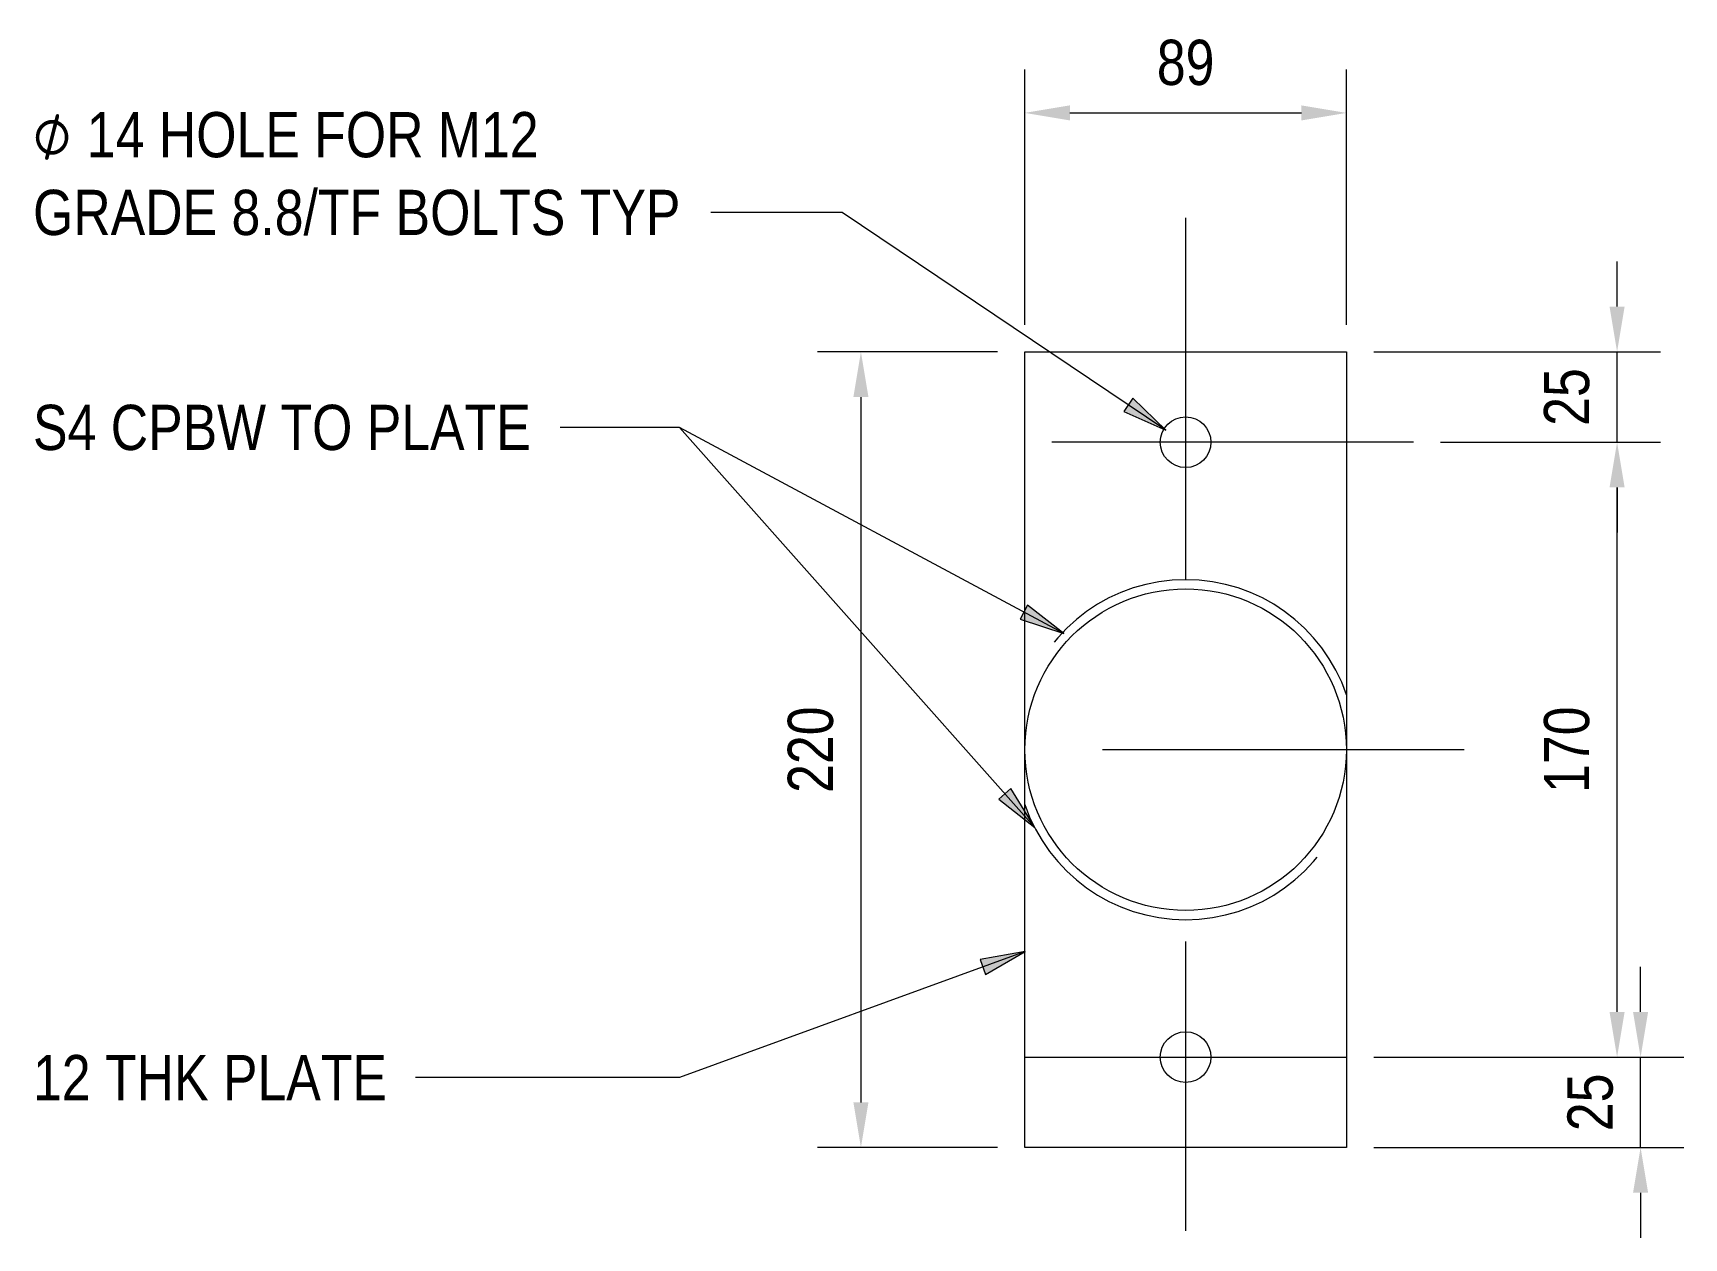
# Model space of a CAD drawing. Header units: metres. Extents: x -1108 to -1097, y 3 to 518.
# Drawn here: x -1105.6559 to -1105.1994, y 9.6988 to 10.032 of the extents above.
import ezdxf

# ---------------------------------------------------------------- set-up
doc = ezdxf.new("R2010")
doc.units = ezdxf.units.M
doc.linetypes.add('JacobsCenter', pattern=[0.015000000000000001, 0.009000000000000003, -0.0015, 0.003, -0.0015])
doc.linetypes.add('JacobsDash', pattern=[0.0045000000000000005, 0.003, -0.0015])
doc.layers.get('Defpoints').update_dxf_attribs({"color": 41})
for name, color, linetype, lineweight in [('A-ANNO-DIMS', 7, 'Continuous', 9), ('A-DETL', 7, 'Continuous', 13), ('G-ANNO-TEXT', 7, 'Continuous', 9)]:
    doc.layers.add(name, color=color, linetype=linetype, lineweight=lineweight)
doc.styles.add('Arial Narrow_1', font='ARIALN.TTF', dxfattribs={"height": 0.0125})
doc.styles.add('Segoe UI Symbol', font='seguisym.ttf', dxfattribs={"height": 0.0125})
doc.dimstyles.new('Dimension_Standard_O__mm__1', dxfattribs={"dimscale": 0.3048, "dimtxt": 0.01279288717022825, "dimasz": 0.04101049868766404, "dimexe": 0.03937007874015747, "dimexo": 0.02460629921259842, "dimgap": 0.02460629921259842, "dimtad": 1, "dimdec": 0, "dimlfac": 1000, "dimzin": 0, "dimdsep": 46, "dimtxsty": 'Arial Narrow_1', "dimsah": 1, "dimcen": 0.09, "dimaunit": 1, "dimadec": 4, "dimazin": 0, "dimtfac": 1, "dimtdec": 4, "dimtix": 1, "dimtmove": 0, "dimatfit": 3, "dimfxl": 1, "dimtvp": 1, "dimtfill": 1, "dimtolj": 1, "dimtzin": 0, "dimlwd": 18, "dimlwe": 18, "dimarcsym": 2})

# ---------------------------------------------------------------- blocks, each defined once
blk = doc.blocks.new('DIMBLOCK7-DRG-2873204 - PLATE TYPE - 5')
at = {"layer": 'A-ANNO-DIMS', "color": 0, "lineweight": 18, "transparency": 16777216}
for p, q in [((-1105.389212589194, 9.943837380134863), (-1105.439010137208, 9.943837380134863)), ((-1105.427010137208, 9.931337380134863), (-1105.427010137208, 9.736337380134865)), ((-1105.389212589194, 9.723837380134865), (-1105.439010137208, 9.723837380134865))]:
    blk.add_line(p, q, dxfattribs=at)
at = {"layer": 'A-ANNO-DIMS', "color": 0, "transparency": 16777216}
for points in [[(-1105.429093470542, 9.931337380134863), (-1105.424926803875, 9.931337380134863), (-1105.427010137208, 9.943837380134863)], [(-1105.429093470542, 9.736337380134865), (-1105.424926803875, 9.736337380134865), (-1105.427010137208, 9.723837380134865)]]:
    blk.add_solid(points, dxfattribs=at)
at = {"layer": 'Defpoints', "color": 0, "transparency": 16777216}
for p in [(-1105.381712589194, 9.943837380134863), (-1105.427010137208, 9.723837380134865), (-1105.381712589194, 9.723837380134865)]:
    blk.add_point(p, dxfattribs=at)
at = {"layer": 'A-ANNO-DIMS', "color": 0, "lineweight": 18, "transparency": 16777216, "insert": (-1105.440892299555, 9.833837380135176), "char_height": 0.0125, "width": 0.02850986283650865, "attachment_point": 5, "rotation": 90, "style": 'Arial Narrow_1', "bg_fill": 3, "box_fill_scale": 1.1, "bg_fill_color": 256, "bg_fill_true_color": 13158600, "bg_fill_transparency": 0}
blk.add_mtext('\\A1;220', dxfattribs=at)
blk = doc.blocks.new('DIMBLOCK8-DRG-2873204 - PLATE TYPE - 5')
at = {"layer": 'A-ANNO-DIMS', "color": 0, "lineweight": 18, "transparency": 16777216}
for p, q in [((-1105.381712589193, 9.95133738013486), (-1105.381712589193, 10.02188462384357)), ((-1105.292712589193, 9.95133738013486), (-1105.292712589193, 10.02188462384357)), ((-1105.369212589193, 10.00988462384357), (-1105.305212589193, 10.00988462384357))]:
    blk.add_line(p, q, dxfattribs=at)
at = {"layer": 'A-ANNO-DIMS', "color": 0, "transparency": 16777216}
for points in [[(-1105.369212589193, 10.01196795717691), (-1105.369212589193, 10.00780129051024), (-1105.381712589193, 10.00988462384357)], [(-1105.305212589193, 10.01196795717691), (-1105.305212589193, 10.00780129051024), (-1105.292712589193, 10.00988462384357)]]:
    blk.add_solid(points, dxfattribs=at)
at = {"layer": 'Defpoints', "color": 0, "transparency": 16777216}
for p in [(-1105.292712589193, 10.00988462384357), (-1105.381712589193, 9.943837380134859), (-1105.292712589193, 9.943837380134859)]:
    blk.add_point(p, dxfattribs=at)
at = {"layer": 'A-ANNO-DIMS', "color": 0, "lineweight": 18, "transparency": 16777216, "insert": (-1105.337212589193, 10.02376678619009), "char_height": 0.0125, "width": 0.0190065752243391, "attachment_point": 5, "style": 'Arial Narrow_1', "bg_fill": 3, "box_fill_scale": 1.1, "bg_fill_color": 256, "bg_fill_true_color": 13158600, "bg_fill_transparency": 0}
blk.add_mtext('\\A1;89', dxfattribs=at)
blk = doc.blocks.new('DIMBLOCK9-DRG-2873204 - PLATE TYPE - 5')
at = {"layer": 'A-ANNO-DIMS', "color": 0, "lineweight": 18, "transparency": 16777216}
for p, q in [((-1105.217901307457, 9.956337380134862), (-1105.217901307457, 9.968837380134863)), ((-1105.285212589194, 9.943837380134863), (-1105.205901307457, 9.943837380134863)), ((-1105.217901307457, 9.918837380134862), (-1105.217901307457, 9.943837380134863)), ((-1105.266712589194, 9.918837380134862), (-1105.205901307457, 9.918837380134862)), ((-1105.217901307457, 9.906337380134863), (-1105.217901307457, 9.893837380134862))]:
    blk.add_line(p, q, dxfattribs=at)
at = {"layer": 'A-ANNO-DIMS', "color": 0, "transparency": 16777216}
for points in [[(-1105.219984640791, 9.956337380134862), (-1105.215817974124, 9.956337380134862), (-1105.217901307457, 9.943837380134863)], [(-1105.219984640791, 9.906337380134863), (-1105.215817974124, 9.906337380134863), (-1105.217901307457, 9.918837380134862)]]:
    blk.add_solid(points, dxfattribs=at)
at = {"layer": 'Defpoints', "color": 0, "transparency": 16777216}
for p in [(-1105.292712589194, 9.943837380134863), (-1105.217901307457, 9.943837380134863), (-1105.274212589194, 9.918837380134862)]:
    blk.add_point(p, dxfattribs=at)
at = {"layer": 'A-ANNO-DIMS', "color": 0, "lineweight": 18, "transparency": 16777216, "insert": (-1105.231783469804, 9.931337380135172), "char_height": 0.0125, "width": 0.0190065752243391, "attachment_point": 5, "rotation": 90, "style": 'Arial Narrow_1', "bg_fill": 3, "box_fill_scale": 1.1, "bg_fill_color": 256, "bg_fill_true_color": 13158600, "bg_fill_transparency": 0}
blk.add_mtext('\\A1;25', dxfattribs=at)
blk = doc.blocks.new('DIMBLOCK10-DRG-2873204 - PLATE TYPE - 5')
at = {"layer": 'A-ANNO-DIMS', "color": 0, "lineweight": 18, "transparency": 16777216}
for p, q in [((-1105.211401307457, 9.761337380134863), (-1105.211401307457, 9.773837380134864)), ((-1105.264965692475, 9.748837380134864), (-1105.199401307457, 9.748837380134864)), ((-1105.211401307457, 9.723837380134864), (-1105.211401307457, 9.748837380134864)), ((-1105.285212589194, 9.723837380134864), (-1105.199401307457, 9.723837380134864)), ((-1105.211401307457, 9.711337380134864), (-1105.211401307457, 9.698837380134863))]:
    blk.add_line(p, q, dxfattribs=at)
at = {"layer": 'A-ANNO-DIMS', "color": 0, "transparency": 16777216}
for points in [[(-1105.213484640791, 9.761337380134863), (-1105.209317974124, 9.761337380134863), (-1105.211401307457, 9.748837380134864)], [(-1105.213484640791, 9.711337380134864), (-1105.209317974124, 9.711337380134864), (-1105.211401307457, 9.723837380134864)]]:
    blk.add_solid(points, dxfattribs=at)
at = {"layer": 'Defpoints', "color": 0, "transparency": 16777216}
for p in [(-1105.272465692475, 9.748837380134864), (-1105.211401307457, 9.748837380134864), (-1105.292712589194, 9.723837380134864)]:
    blk.add_point(p, dxfattribs=at)
at = {"layer": 'A-ANNO-DIMS', "color": 0, "lineweight": 18, "transparency": 16777216, "insert": (-1105.225283469804, 9.736337380135176), "char_height": 0.0125, "width": 0.0190065752243391, "attachment_point": 5, "rotation": 90, "style": 'Arial Narrow_1', "bg_fill": 3, "box_fill_scale": 1.1, "bg_fill_color": 256, "bg_fill_true_color": 13158600, "bg_fill_transparency": 0}
blk.add_mtext('\\A1;25', dxfattribs=at)
blk = doc.blocks.new('DIMBLOCK11-DRG-2873204 - PLATE TYPE - 5')
at = {"layer": 'A-ANNO-DIMS', "color": 0, "lineweight": 18, "transparency": 16777216}
for p, q in [((-1105.266712589194, 9.918837380134862), (-1105.205901307457, 9.918837380134862)), ((-1105.217901307457, 9.761337380134863), (-1105.217901307457, 9.906337380134863)), ((-1105.285212589194, 9.748837380134864), (-1105.205901307457, 9.748837380134864))]:
    blk.add_line(p, q, dxfattribs=at)
at = {"layer": 'A-ANNO-DIMS', "color": 0, "transparency": 16777216}
for points in [[(-1105.219984640791, 9.906337380134863), (-1105.215817974124, 9.906337380134863), (-1105.217901307457, 9.918837380134862)], [(-1105.219984640791, 9.761337380134863), (-1105.215817974124, 9.761337380134863), (-1105.217901307457, 9.748837380134864)]]:
    blk.add_solid(points, dxfattribs=at)
at = {"layer": 'Defpoints', "color": 0, "transparency": 16777216}
for p in [(-1105.274212589194, 9.918837380134862), (-1105.217901307457, 9.918837380134862), (-1105.292712589194, 9.748837380134864)]:
    blk.add_point(p, dxfattribs=at)
at = {"layer": 'A-ANNO-DIMS', "color": 0, "lineweight": 18, "transparency": 16777216, "insert": (-1105.231783469804, 9.833837380135174), "char_height": 0.0125, "width": 0.02850986283650865, "attachment_point": 5, "rotation": 90, "style": 'Arial Narrow_1', "bg_fill": 3, "box_fill_scale": 1.1, "bg_fill_color": 256, "bg_fill_true_color": 13158600, "bg_fill_transparency": 0}
blk.add_mtext('\\A1;170', dxfattribs=at)

msp = doc.modelspace()

# ---------------------------------------------------------------- hatches: boundary and pattern name
at = {"layer": 'G-ANNO-TEXT'}
for points in [[(-1105.342697335475, 9.92219816267944), (-1105.351839023024, 9.931003703515017), (-1105.354299384145, 9.927346023139025)], [(-1105.370919424111, 9.86596179807374), (-1105.380893863847, 9.873811546643253), (-1105.382977103659, 9.869926689571557)], [(-1105.378890289237, 9.812282650376082), (-1105.38554289458, 9.82309240720947), (-1105.388838847968, 9.820165174072057)], [(-1105.381552525684, 9.778049571307818), (-1105.394050867863, 9.775836102666341), (-1105.39254007474, 9.771694906375762)]]:
    msp.add_hatch(color=256, dxfattribs=at).paths.add_polyline_path(points)

# ---------------------------------------------------------------- linework, layer by layer
at = {"layer": 'A-DETL', "linetype": 'JacobsCenter'}
for p, q in [((-1105.337212589193, 9.980837380134858), (-1105.337212589193, 9.700837380134859)), ((-1105.274212589193, 9.918837380134859), (-1105.399212589193, 9.918837380134859)), ((-1105.260212589193, 9.83383738013486), (-1105.405212589193, 9.83383738013486)), ((-1105.381712589193, 9.74883738013486), (-1105.292712589193, 9.74883738013486))]:
    msp.add_line(p, q, dxfattribs=at)
at = {"layer": 'A-DETL', "lineweight": 18}
for p, q in [((-1105.381712589193, 9.943837380134859), (-1105.292712589193, 9.943837380134859)), ((-1105.381712589193, 9.723837380134862), (-1105.381712589193, 9.943837380134859)), ((-1105.292712589193, 9.943837380134859), (-1105.292712589193, 9.72383738013486)), ((-1105.292712589193, 9.72383738013486), (-1105.381712589193, 9.723837380134862))]:
    msp.add_line(p, q, dxfattribs=at)
for centre, radius in [((-1105.337212589193, 9.918837380134859), 0.007000000000061846), ((-1105.337212589193, 9.83383738013486), 0.04445000000009713), ((-1105.337212589193, 9.74883738013486), 0.007000000000061846)]:
    msp.add_circle(centre, radius, dxfattribs=at)
at = {"layer": 'A-DETL', "linetype": 'JacobsDash', "lineweight": 18}
for start, end in [(18.77166618920464, 161.2283338107995), (198.7716661892012, 341.228333810794)]:
    msp.add_arc((-1105.337212589193, 9.83383738013486), 0.04699999999994192, start, end, dxfattribs=at)
at = {"layer": 'G-ANNO-TEXT'}
for p, q in [((-1105.465767341546, 9.982370433012559), (-1105.468529174137, 9.982370433012559)), ((-1105.432152062466, 9.982370433012559), (-1105.465767341546, 9.982370433012559)), ((-1105.351839023024, 9.931003703515017), (-1105.354299384145, 9.927346023139025)), ((-1105.342697335475, 9.92219816267944), (-1105.351839023024, 9.931003703515017)), ((-1105.354299384145, 9.927346023139025), (-1105.342697335475, 9.92219816267944)), ((-1105.494046082391, 9.922934983040273), (-1105.510201049137, 9.922934983040273)), ((-1105.477163880137, 9.922934983040273), (-1105.494046082391, 9.922934983040273)), ((-1105.477163880137, 9.922934983040273), (-1105.494046082391, 9.922934983040273)), ((-1105.482904801761, 9.743168593280428), (-1105.550219278304, 9.74316859328043)), ((-1105.477163880137, 9.743168593280433), (-1105.482904801761, 9.743168593280428))]:
    msp.add_line(p, q, dxfattribs=at)

# ---------------------------------------------------------------- texts
at = {"layer": 'G-ANNO-TEXT', "char_height": 0.0125, "attachment_point": 1, "bg_fill": 3, "box_fill_scale": 1, "bg_fill_color": 256, "bg_fill_transparency": 0}
for s, insert, style in [('\\fSegoe UI Symbol|b0|i0|c254|p34|;⌀', (-1105.655945840803, 10.01011782884589), 'Segoe UI Symbol'), ('14 HOLE FOR M12 ', (-1105.641063028304, 10.01011782884589), 'Arial Narrow_1'), ('GRADE 8.8/TF BOLTS TYP', (-1105.655945840803, 9.988620433012557), 'Arial Narrow_1'), ('S4 CPBW TO PLATE', (-1105.655945840803, 9.92918498304027), 'Arial Narrow_1'), ('12 THK PLATE', (-1105.655945840803, 9.749418593280428), 'Arial Narrow_1')]:
    msp.add_mtext(s, dxfattribs=dict(at, insert=insert, style=style))

# ---------------------------------------------------------------- next in the draw order: dimensions: what is measured, and where the dimension line sits
at = {"layer": 'A-ANNO-DIMS', "lineweight": 18}
for base, p1, p2, override, picture, middle in [((-1105.427010137208, 9.723837380134865), (-1105.381712589193, 9.943837380134859), (-1105.381712589193, 9.723837380134862), {"dimpost": '<>', "dimfxl": 0.2199999999999971}, 'DIMBLOCK7-DRG-2873204 - PLATE TYPE - 5', (-1105.440892299555, 9.833837380135176)), ((-1105.211401307457, 9.748837380134864), (-1105.292712589193, 9.72383738013486), (-1105.272465692475, 9.74883738013486), {"dimpost": '<>', "dimfxl": 0.03217043404626656}, 'DIMBLOCK10-DRG-2873204 - PLATE TYPE - 5', (-1105.225283469804, 9.736337380135176))]:
    dim = msp.add_linear_dim(base=base, p1=p1, p2=p2, angle=89.99999999999991, dimstyle='Dimension_Standard_O__mm__1', override=override, dxfattribs=at)
    dim.commit()
    dim.dimension.update_dxf_attribs({"geometry": picture, "text_midpoint": middle})

# ---------------------------------------------------------------- next in the draw order: linework, layer by layer
at = {"layer": 'G-ANNO-TEXT'}
for p, q in [((-1105.378890289237, 9.812282650376082), (-1105.477163880137, 9.922934983040273)), ((-1105.370919424111, 9.86596179807374), (-1105.477163880137, 9.922934983040273)), ((-1105.380893863847, 9.873811546643253), (-1105.382977103659, 9.869926689571557)), ((-1105.370919424111, 9.86596179807374), (-1105.380893863847, 9.873811546643253)), ((-1105.382977103659, 9.869926689571557), (-1105.370919424111, 9.86596179807374)), ((-1105.38554289458, 9.82309240720947), (-1105.388838847968, 9.820165174072057)), ((-1105.378890289237, 9.812282650376082), (-1105.38554289458, 9.82309240720947)), ((-1105.388838847968, 9.820165174072057), (-1105.378890289237, 9.812282650376082)), ((-1105.381552525684, 9.778049571307818), (-1105.477163880137, 9.743168593280433)), ((-1105.381552525684, 9.778049571307818), (-1105.394050867863, 9.775836102666341)), ((-1105.394050867863, 9.775836102666341), (-1105.39254007474, 9.771694906375762)), ((-1105.39254007474, 9.771694906375762), (-1105.381552525684, 9.778049571307818))]:
    msp.add_line(p, q, dxfattribs=at)

# ---------------------------------------------------------------- next in the draw order: dimensions: what is measured, and where the dimension line sits
at = {"layer": 'A-ANNO-DIMS', "lineweight": 18}
dim = msp.add_linear_dim(base=(-1105.292712589193, 10.00988462384357), p1=(-1105.381712589193, 9.943837380134859), p2=(-1105.292712589193, 9.943837380134859), dimstyle='Dimension_Standard_O__mm__1', override={"dimpost": '<>', "dimfxl": 0.08899999999994179}, dxfattribs=at)
dim.commit()
dim.dimension.update_dxf_attribs({"geometry": 'DIMBLOCK8-DRG-2873204 - PLATE TYPE - 5', "text_midpoint": (-1105.337212589193, 10.02376678619009)})

# ---------------------------------------------------------------- next in the draw order: linework, layer by layer
at = {"layer": 'G-ANNO-TEXT'}
msp.add_line((-1105.342697335475, 9.92219816267944), (-1105.432152062466, 9.982370433012559), dxfattribs=at)

# ---------------------------------------------------------------- next in the draw order: dimensions: what is measured, and where the dimension line sits
at = {"layer": 'A-ANNO-DIMS', "lineweight": 18}
dim = msp.add_linear_dim(base=(-1105.217901307457, 9.943837380134863), p1=(-1105.274212589193, 9.918837380134859), p2=(-1105.292712589193, 9.943837380134859), angle=89.99999999999991, dimstyle='Dimension_Standard_O__mm__1', override={"dimpost": '<>', "dimfxl": 0.03110064308024616}, dxfattribs=at)
dim.commit()
dim.dimension.update_dxf_attribs({"geometry": 'DIMBLOCK9-DRG-2873204 - PLATE TYPE - 5', "text_midpoint": (-1105.231783469804, 9.931337380135172)})

# ---------------------------------------------------------------- next in the draw order: dimensions: what is measured, and where the dimension line sits
dim = msp.add_linear_dim(base=(-1105.217901307457, 9.918837380134862), p1=(-1105.292712589193, 9.74883738013486), p2=(-1105.274212589193, 9.918837380134859), angle=89.99999999999991, dimstyle='Dimension_Standard_O__mm__1', override={"dimpost": '<>', "dimfxl": 0.1710036549317125}, dxfattribs=at)
dim.commit()
dim.dimension.update_dxf_attribs({"geometry": 'DIMBLOCK11-DRG-2873204 - PLATE TYPE - 5', "text_midpoint": (-1105.231783469804, 9.833837380135174)})

doc.saveas('drawing.dxf')
